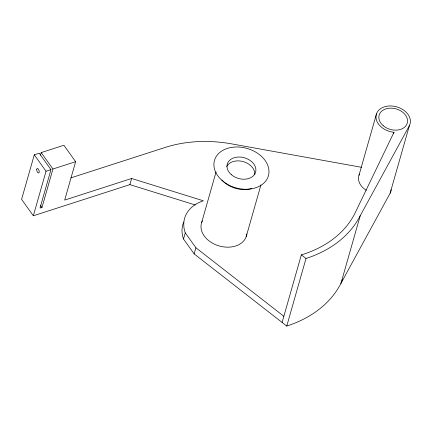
<?xml version="1.0" encoding="UTF-8"?>
<svg xmlns="http://www.w3.org/2000/svg" width="432" height="432" viewBox="0 0 432 432"><rect width="100%" height="100%" fill="white"/><g stroke="black" fill="none" stroke-linecap="round" stroke-linejoin="round"><path stroke-width="0.65" d="M393.617 133.558L393.984 132.268A17.528 12.798 15.9 0 1 387.342 130.658L385.781 129.967A17.528 12.798 15.9 0 1 376.002 116.273L376.169 115.025A17.528 12.798 15.9 0 1 397.435 107.06A17.528 12.798 15.9 0 1 409.39 125.642L390.139 193.228L340.956 283.333A128.563 93.868 15.9 0 1 286.762 326.063L194.152 253.913L183.514 239.031L185.269 232.886A40.905 29.867 15.9 0 1 203.396 200.815L131.641 178.481L64.692 200.086L75.627 161.687L63.887 145.26L41.197 152.582L52.936 169.009L41.996 207.409L40.025 208.046L50.96 169.646L39.22 153.22L34.29 154.807L21.6 199.357L33.34 215.784L129.892 184.626L195.237 204.962M40.468 155.142L41.197 152.582M33.34 215.784L46.03 171.239L34.29 154.807M129.892 184.626L131.641 178.481M201.685 222.448L216.065 171.968M194.152 253.913L195.901 247.768L185.269 232.886M246.197 236.677L260.944 184.901M282.096 322.429L301.347 254.842L303.08 254.372A122.715 89.602 15.9 0 0 354.807 213.581L393.984 132.268M286.762 326.063L306.013 258.476A128.563 93.868 15.9 0 0 360.207 215.746L409.39 125.642M359.003 175.257L376.504 113.816M360.207 215.746L340.956 283.333L342.517 279.688M46.03 171.239L50.96 169.646M52.936 169.009L75.627 161.687M70.918 177.86L165.24 147.42A116.872 85.336 15.9 0 1 229.948 143.575L361.589 167.314M301.347 254.842L306.013 258.476M195.901 247.768L283.846 316.283M40.43 205.222L41.996 207.409M183.514 239.031A40.905 29.867 15.9 0 1 183.708 222.048M246.818 233.955A23.377 17.069 15.9 0 1 219.019 245.905A23.377 17.069 15.9 0 1 202.343 220.903M251.602 188.541A23.377 17.069 15.9 0 1 250.096 188.935M249.583 189.049A23.377 17.069 15.9 0 1 221.859 179.912M226.746 166.509A14.726 10.751 15.9 0 1 243.216 161.6A14.726 10.751 15.9 0 1 254.794 174.377M366.314 190.323A17.528 12.798 15.9 0 1 358.495 177.714L358.668 176.467A17.528 12.798 15.9 0 1 359.5 174.096M391.144 189.61A17.528 12.798 15.9 0 1 390.139 193.228M222.215 180.603A28.048 20.482 15.9 0 0 268.148 176.656A28.048 20.482 15.9 0 0 233.96 147.101A28.048 20.482 15.9 0 0 222.215 180.603M231.347 174.674A14.726 10.751 15.9 0 0 255.463 172.606A14.726 10.751 15.9 0 0 237.514 157.086A14.726 10.751 15.9 0 0 231.347 174.674M383.184 125.653A14.607 10.665 15.9 0 0 407.106 123.595A14.607 10.665 15.9 0 0 389.302 108.2A14.607 10.665 15.9 0 0 383.184 125.653M36.725 169.517A2.338 1.08 72.1 0 0 38.491 172.951A2.338 1.08 72.1 0 0 38.696 169.646A2.338 1.08 72.1 0 0 36.725 169.517"/></g></svg>
